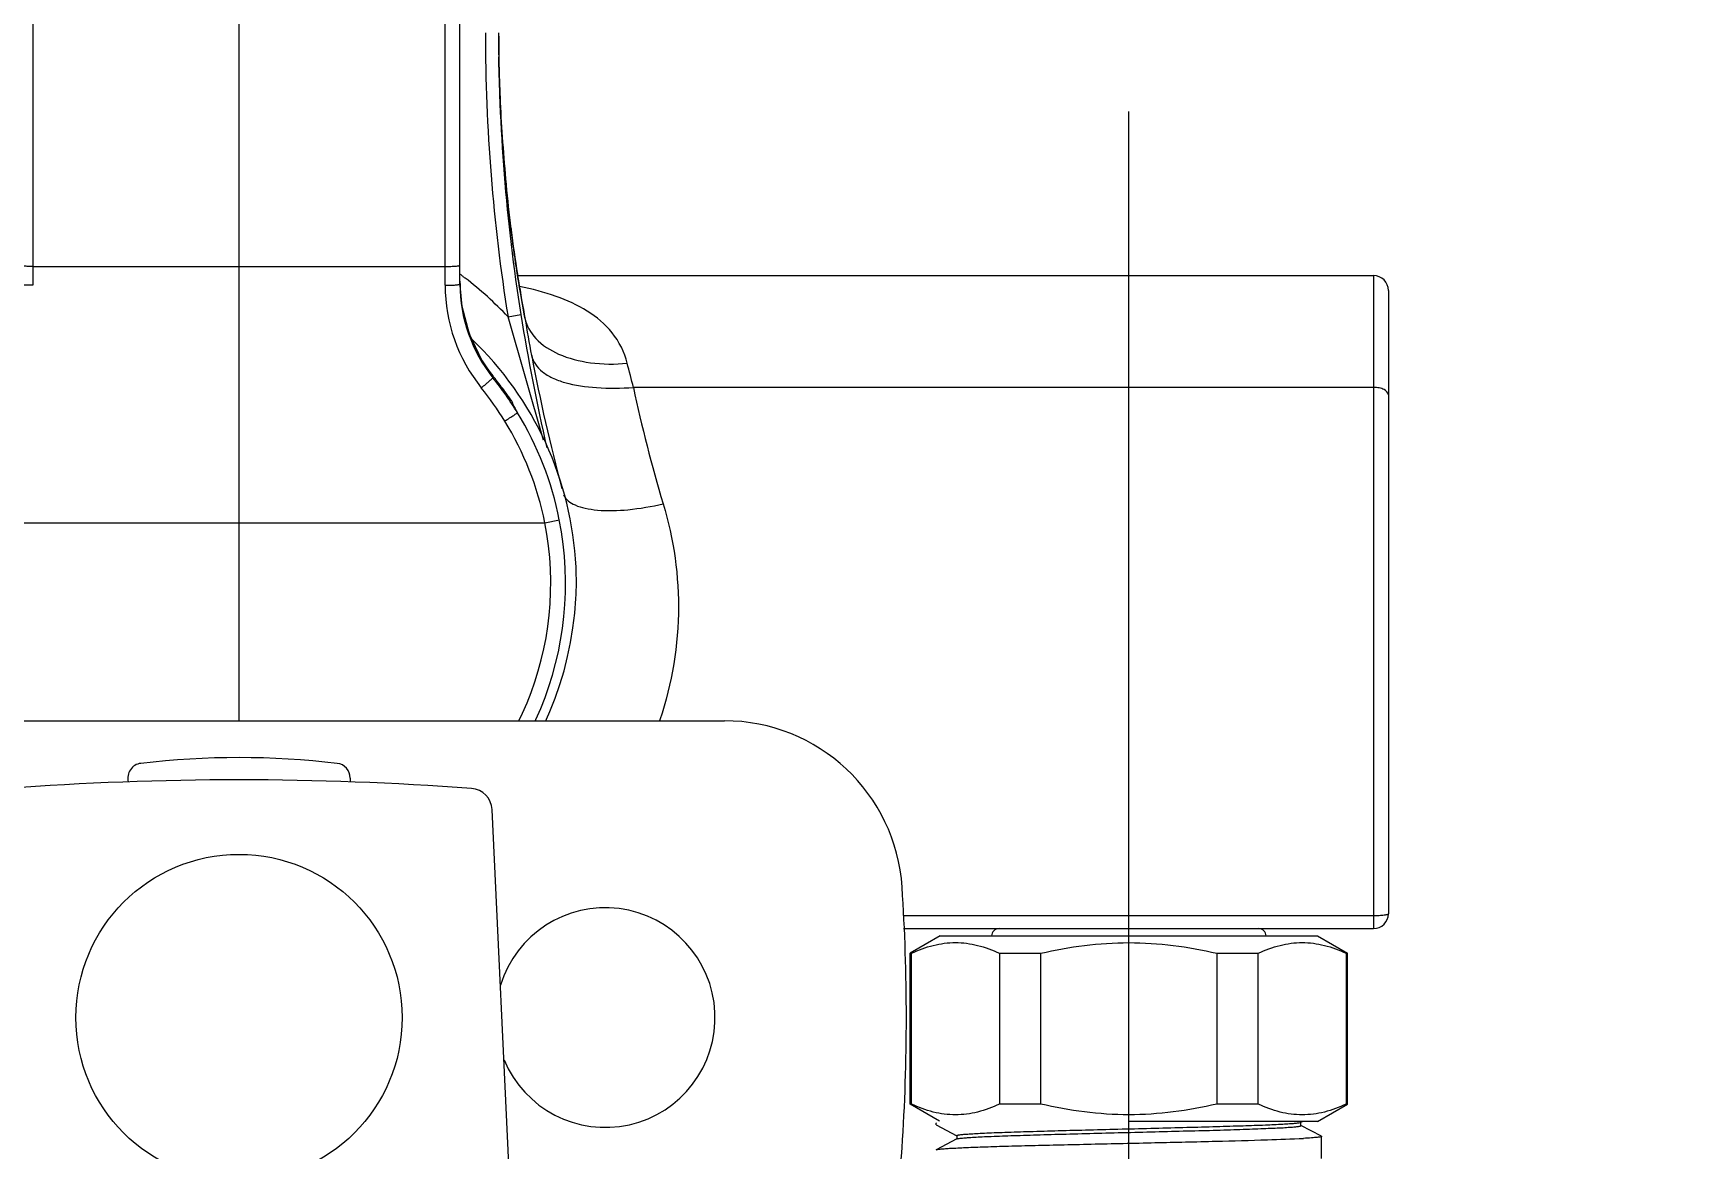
# Model space of a CAD drawing. Header units: millimetres. Extents: x 0 to 1390178, y 0 to 110113.
# Drawn here: x 724448.2 to 724559.3, y 34891.3 to 34966.6 of the extents above; entities that cross this region are included whole.
import ezdxf
from ezdxf.xclip import XClip

# ---------------------------------------------------------------- set-up
doc = ezdxf.new("R2010")
doc.units = ezdxf.units.MM
doc.header["$LTSCALE"] = 100
doc.header["$XCLIPFRAME"] = 0
doc.linetypes.add('X - 단위세대 확장형$0$CENTER', pattern=[65, 60, -2, 1, -2])
for name, color, linetype in [('SYM', 7, 'Continuous'), ('X - 단위세대 확장형$0$0 TILE LINE & HATCH', 8, 'Continuous'), ('X - 단위세대 확장형$0$CENTER', 2, 'X - 단위세대 확장형$0$CENTER'), ('X - 단위세대 확장형$0$DIM', 7, 'Continuous'), ('X - 단위세대 확장형$0$수전', 6, 'Continuous'), ('X - 단위세대 확장형$0$위생기구', 6, 'Continuous')]:
    doc.layers.add(name, color=color, linetype=linetype)

# ---------------------------------------------------------------- blocks, each defined once
blk = doc.blocks.new('X - 단위세대 확장형$0$A$C82f215e7')
blk.add_wipeout([(65, 155.79), (25, 155.79), (25, 153.79), (26.31, 126.29), (12.26, 126.29), (4.06, 123.05), (0.29, 115.07), (0, 106.29), (0.29, 97.5), (4.06, 89.53), (12.26, 86.29), (61.45, 86.29), (62.5, 85.35), (63.35, 84.21), (69.99, 75.74), (78.52, 69.18), (67.99, 53.47), (67.99, 50.03), (67.97, 16.2), (96.22, 0), (124.47, 16.2), (124.47, 51.75), (119.71, 63.29), (149.97, 63.29), (186.25, 106.29), (143.25, 149.29), (100.25, 149.29), (79.44, 143.91), (63.82, 129.14)]).dxf.layer = 'X - 단위세대 확장형$0$0 TILE LINE & HATCH'
at = {"layer": 'X - 단위세대 확장형$0$수전', "color": 6}
for p, q in [((25, 153.79), (27.94, 92.28)), ((37.5, 90.15), (37.5, 90.4)), ((68.74, 86.29), (12.26, 86.29))]:
    blk.add_line(p, q, dxfattribs=at)
blk.add_circle((45, 106.29), 11, dxfattribs=at)
for centre, radius, start, end in [((12.26, 114.29), 12, 90, 176.2428), ((134.08, 106.29), 134.08, 176.2428, 183.7572), ((20.3, 106.29), 7.4, 22.5924, 342.8725), ((12.26, 98.29), 12, 183.7572, 270), ((29.43, 92.35), 1.5, 182.7557, 265.7187), ((45, 300.27), 210, 265.7187, 274.2813), ((38.5, 90.15), 1, 180, 263.2742), ((51.5, 90.15), 1, 276.7258, 14.5299), ((45, 145.27), 56.5, 263.2742, 276.7258)]:
    blk.add_arc(centre, radius, start, end, dxfattribs=at)
blk = doc.blocks.new('X - 단위세대 확장형$0$KBY-030C(TOP)')
blk.add_wipeout([(1008.73, -1662.94), (1013.73, -1662.94), (1020.73, -1682.44), (1020.73, -1682.69), (1021.33, -1682.69), (1022.73, -1681.29), (1022.73, -1681.06), (1048.23, -1681.06), (1048.58, -1681.21), (1048.73, -1681.56), (1048.73, -1705.5), (1049.04, -1705.51), (1049.77, -1706.9), (1050, -1706.9), (1050.73, -1705.5), (1050.86, -1705.51), (1051.23, -1705.77), (1052.4, -1703.75), (1062.56, -1703.75), (1063.73, -1705.77), (1063.73, -1709.25), (1064.08, -1709.4), (1064.23, -1709.75), (1064.23, -1702), (1064.52, -1701.29), (1065.23, -1701), (1107.23, -1701), (1107.94, -1701.29), (1108.23, -1702), (1108.23, -1759.72), (1113.56, -1760.41), (1122.3, -1760.97), (1124.59, -1761), (1194.56, -1761), (1198.53, -1762.23), (1201.11, -1765.48), (1203.54, -1778.5), (1201.12, -1791.51), (1198.53, -1794.77), (1194.56, -1796), (1124.59, -1796), (1114.4, -1796.51), (1108.22, -1797.29), (1108.23, -1855), (1107.94, -1855.71), (1107.23, -1856), (1065.23, -1856), (1064.52, -1855.71), (1064.23, -1855), (1064.23, -1847.25), (1064.08, -1847.61), (1063.73, -1847.75), (1063.73, -1851.23), (1062.56, -1853.25), (1052.4, -1853.25), (1051.23, -1851.23), (1051.23, -1850.2), (1051.18, -1850.1), (1050.95, -1850.1), (1050.21, -1851.5), (1048.73, -1851.5), (1048.73, -1871.49), (1048.23, -1871.99), (1022.73, -1871.99), (1022.73, -1871.76), (1021.33, -1870.36), (1020.73, -1870.36), (1020.73, -1870.61), (1013.73, -1890.11), (1008.73, -1890.11), (1008.73, -1830.11), (1013.73, -1830.11), (1020.73, -1849.61), (1020.73, -1850.27), (1020.96, -1849.86), (1021.33, -1849.86), (1022.73, -1848.46), (1022.73, -1848.23), (1024.7, -1847.83), (1027.61, -1846.66), (1030.29, -1844.94), (1032.36, -1842.78), (1032.77, -1841.95), (1035.12, -1834.47), (1037.86, -1825.9), (1037.86, -1825.63), (1038.21, -1825.65), (1048.73, -1825.65), (1048.73, -1825.5), (1049.31, -1825.5), (1050.05, -1826.92), (1050.3, -1826.92), (1051.01, -1825.5), (1051.25, -1825.74), (1052.4, -1823.75), (1062.56, -1823.75), (1063.73, -1825.77), (1063.73, -1829.25), (1064.08, -1829.4), (1064.23, -1829.75), (1064.23, -1727.25), (1064.08, -1727.61), (1063.73, -1727.75), (1063.73, -1731.23), (1062.56, -1733.25), (1052.4, -1733.25), (1051.23, -1731.23), (1051.23, -1730.73), (1050.9, -1730.09), (1050.67, -1730.1), (1049.95, -1731.49), (1048.73, -1731.5), (1048.73, -1731.39), (1038.15, -1731.35), (1038.06, -1731.4), (1037.81, -1730.89), (1032.87, -1712.27), (1030.88, -1709), (1027.81, -1706.57), (1022.73, -1704.82), (1022.73, -1704.59), (1021.33, -1703.19), (1020.73, -1703.19), (1020.73, -1703.44), (1013.73, -1722.94), (1008.73, -1722.94)]).dxf.layer = 'X - 단위세대 확장형$0$0 TILE LINE & HATCH'
at = {"layer": 'X - 단위세대 확장형$0$CENTER', "color": 1, "linetype": 'X - 단위세대 확장형$0$CENTER'}
for p, q in [((1057.61, -1778.5), (1209.24, -1778.5)), ((1030.06, -1838.5), (1119.3, -1838.5))]:
    blk.add_line(p, q, dxfattribs=at)
at = {"layer": 'X - 단위세대 확장형$0$위생기구', "linetype": 'Continuous'}
for p, q in [((1064.23, -1702), (1064.23, -1855)), ((1091.58, -1757.88), (1091.58, -1799.12)), ((1165.76, -1764.6), (1107.58, -1764.6)), ((1108.85, -1764.6), (1108.85, -1792.4)), ((1065.24, -1775), (1065.41, -1775)), ((1064.31, -1778.5), (1064.23, -1778.5)), ((1064.85, -1778.5), (1064.31, -1778.5)), ((1065.41, -1782), (1065.24, -1782)), ((1107.58, -1792.4), (1165.76, -1792.4)), ((1107.66, -1793.4), (1166.07, -1793.4)), ((1108.06, -1793.74), (1108.09, -1793.71)), ((1101.47, -1795.62), (1101.35, -1795.62)), ((1101.39, -1795.68), (1101.41, -1795.67)), ((1101.41, -1795.67), (1101.47, -1795.62)), ((1065.11, -1796.88), (1064.23, -1796.88)), ((1065.11, -1796.88), (1065.11, -1855)), ((1097.15, -1799.02), (1105.45, -1796.64)), ((1099.76, -1796.89), (1099.64, -1796.93)), ((1099.76, -1796.89), (1099.81, -1796.86)), ((1099.81, -1796.86), (1099.91, -1796.79)), ((1105.45, -1796.64), (1105.61, -1797.51)), ((1110.34, -1796.97), (1110.66, -1796.93)), ((1110.66, -1796.93), (1110.97, -1796.89)), ((1110.97, -1796.89), (1111.28, -1796.85)), ((1111.28, -1796.85), (1111.59, -1796.81)), ((1111.41, -1796.84), (1111.33, -1796.85)), ((1111.59, -1796.81), (1111.89, -1796.78)), ((1111.89, -1796.78), (1112.19, -1796.74)), ((1112.19, -1796.74), (1112.49, -1796.71)), ((1112.49, -1796.71), (1112.79, -1796.67)), ((1112.79, -1796.67), (1113.08, -1796.64)), ((1113.08, -1796.64), (1113.36, -1796.61)), ((1113.36, -1796.61), (1113.65, -1796.58)), ((1113.65, -1796.58), (1113.92, -1796.55)), ((1113.92, -1796.55), (1114.32, -1796.51)), ((1114.32, -1796.51), (1114.67, -1796.48)), ((1114.4, -1796.51), (1114.35, -1796.51)), ((1114.67, -1796.48), (1114.97, -1796.45)), ((1114.97, -1796.45), (1115.34, -1796.42)), ((1115.34, -1796.42), (1115.7, -1796.39)), ((1115.7, -1796.39), (1116.04, -1796.36)), ((1116.04, -1796.36), (1116.37, -1796.33)), ((1116.37, -1796.33), (1116.69, -1796.31)), ((1116.69, -1796.31), (1117.01, -1796.29)), ((1117.01, -1796.29), (1117.31, -1796.27)), ((1117.23, -1796.27), (1117.21, -1796.27)), ((1117.31, -1796.27), (1117.61, -1796.24)), ((1117.61, -1796.24), (1117.98, -1796.22)), ((1117.98, -1796.22), (1118.34, -1796.2)), ((1118.34, -1796.2), (1118.69, -1796.18)), ((1118.69, -1796.18), (1119.03, -1796.16)), ((1119.03, -1796.16), (1119.37, -1796.14)), ((1119.37, -1796.14), (1119.7, -1796.13)), ((1119.7, -1796.13), (1120.02, -1796.11)), ((1120.02, -1796.11), (1120.34, -1796.1)), ((1120.34, -1796.1), (1120.7, -1796.08)), ((1120.7, -1796.08), (1121.06, -1796.07)), ((1121.06, -1796.07), (1121.4, -1796.06)), ((1121.4, -1796.06), (1121.72, -1796.05)), ((1121.72, -1796.05), (1122.07, -1796.04)), ((1122.07, -1796.04), (1122.43, -1796.03)), ((1122.43, -1796.03), (1122.75, -1796.02)), ((1122.75, -1796.02), (1122.97, -1796.02)), ((1124.51, -1796), (1124.37, -1796)), ((1105.38, -1797.78), (1105.52, -1797.75)), ((1105.51, -1797.75), (1105.38, -1797.78)), ((1105.63, -1797.73), (1105.51, -1797.75)), ((1105.52, -1797.75), (1105.91, -1797.68)), ((1105.91, -1797.68), (1106.31, -1797.61)), ((1106.31, -1797.61), (1106.7, -1797.54)), ((1106.7, -1797.54), (1107.09, -1797.47)), ((1107.09, -1797.47), (1107.44, -1797.41)), ((1107.44, -1797.41), (1107.77, -1797.36)), ((1107.77, -1797.36), (1108.11, -1797.3)), ((1108.11, -1797.3), (1108.43, -1797.25)), ((1108.33, -1797.27), (1108.22, -1797.29)), ((1108.23, -1797.28), (1108.23, -1855)), ((1108.43, -1797.25), (1108.76, -1797.2)), ((1108.76, -1797.2), (1109.08, -1797.15)), ((1109.08, -1797.15), (1109.4, -1797.11)), ((1109.4, -1797.11), (1109.71, -1797.06)), ((1109.71, -1797.06), (1110.03, -1797.02)), ((1110.03, -1797.02), (1110.34, -1796.97)), ((1091.58, -1799.12), (1091.77, -1800.1)), ((1100.7, -1855), (1100.7, -1805.1)), ((1051.25, -1825.74), (1052.4, -1823.75)), ((1052.4, -1823.84), (1052.4, -1823.75)), ((1052.4, -1823.75), (1062.56, -1823.75)), ((1052.4, -1823.84), (1062.56, -1823.84)), ((1063.73, -1825.77), (1062.56, -1823.75)), ((1062.56, -1823.75), (1062.56, -1823.84)), ((1049.31, -1825.5), (1049.32, -1825.51)), ((1050.05, -1826.91), (1049.32, -1825.51)), ((1051, -1825.51), (1050.27, -1826.9)), ((1051, -1825.51), (1051.01, -1825.5)), ((1051.01, -1825.5), (1051.12, -1825.5)), ((1051.01, -1825.5), (1051.03, -1825.55)), ((1051.14, -1825.51), (1051.12, -1825.5)), ((1063.73, -1825.77), (1063.73, -1851.23)), ((1050.28, -1826.9), (1050.04, -1826.9)), ((1050.05, -1826.91), (1050.06, -1826.93)), ((1062.56, -1829.78), (1052.4, -1829.78)), ((1052.4, -1832.56), (1052.4, -1829.78)), ((1062.56, -1829.78), (1062.56, -1832.56)), ((1052.4, -1832.56), (1062.56, -1832.56)), ((1051.23, -1851.23), (1051.23, -1838.5)), ((1062.56, -1844.44), (1052.4, -1844.44)), ((1052.4, -1847.22), (1052.4, -1844.44)), ((1062.56, -1844.44), (1062.56, -1847.22)), ((1052.4, -1847.22), (1062.56, -1847.22)), ((1050.23, -1851.49), (1050.95, -1850.1)), ((1050.95, -1850.1), (1051.19, -1850.1)), ((1051.16, -1850.07), (1051.17, -1850.09)), ((1051.17, -1850.09), (1051.23, -1850.2)), ((1051.23, -1851.23), (1052.4, -1853.25)), ((1063.73, -1851.23), (1062.56, -1853.25)), ((1048.73, -1851.5), (1050.22, -1851.5)), ((1050.23, -1851.49), (1050.22, -1851.5)), ((1062.56, -1853.16), (1052.4, -1853.16)), ((1052.4, -1853.25), (1052.4, -1853.16)), ((1052.4, -1853.25), (1062.56, -1853.25)), ((1062.56, -1853.16), (1062.56, -1853.25)), ((1108.23, -1855), (1064.23, -1855)), ((1107.23, -1856), (1065.23, -1856))]:
    blk.add_line(p, q, dxfattribs=at)
blk.add_lwpolyline([(1101.41, -1795.67), (1102.54, -1794.88), (1104.28, -1794.04), (1106.16, -1793.54), (1107.59, -1793.41)], dxfattribs=at)
for centre, radius, start, end in [((1087.48, -1778.5), 22.02, 78.7546, 281.2454), ((1087.48, -1778.5), 21.02, 78.7546, 281.2454), ((1087.46, -1778.53), 22.61, 129.2686, 170.8849), ((1087.42, -1778.51), 22.57, 171.9729, 179.9892), ((1087.33, -1778.49), 22.47, 170.9164, 171.9675), ((1087.42, -1778.5), 22.57, 180.0108, 188.0271), ((1087.48, -1778.5), 22.3, 178.9769, 181.0239), ((1087.32, -1778.51), 22.47, 188.0325, 188.995), ((1087.46, -1778.48), 22.61, 189.0267, 230.7316), ((1107.58, -1803.4), 11, 90.02, 128.8933), ((1107.66, -1803.49), 10.09, 90.0014, 128.7299), ((1107.85, -1803.69), 10.29, 91.4469, 128.335), ((1107.86, -1803.72), 10.32, 91.1114, 91.4916), ((1107.86, -1803.71), 10.31, 90.0003, 91.1116), ((1088.03, -1778.27), 25.31, 322.4079, 322.6719), ((1088.04, -1778.27), 25.31, 322.6719, 323.2089), ((1087.48, -1778.5), 22.75, 272.7928, 316.4659), ((1087.9, -1778.16), 25.49, 313.5231, 322.2974), ((1087.43, -1778.42), 21.09, 301.4343, 308.8973), ((1087.48, -1778.35), 22.15, 301.3113, 308.7648), ((1088.26, -1779.32), 20.98, 308.011, 308.7656), ((1124.6, -1915.84), 120.73, 90.0046, 99.1262), ((1087.5, -1778.71), 20.81, 281.3036, 301.6867), ((1087.64, -1779.47), 21.23, 304.8178, 305.4258), ((1083.13, -1772.62), 29.43, 304.781, 305.1045), ((1124.6, -1916.51), 120.51, 90.004, 99.0671), ((1123.92, -1897.05), 100.99, 97.1644, 98.8832), ((1124.49, -1901.68), 105.66, 95.5035, 97.1113), ((1124.82, -1905.17), 109.16, 93.9985, 95.4788), ((1124.94, -1906.94), 110.94, 92.6024, 93.9848), ((1124.97, -1907.66), 111.66, 91.8302, 92.6041), ((1124.99, -1908.12), 112.12, 91.0328, 91.8303), ((1125.07, -1916.69), 120.68, 90.3323, 90.9968), ((1087.49, -1778.54), 21.98, 281.2459, 301.5446), ((1126.72, -1929.57), 133.74, 99.0842, 103.0032), ((1124.66, -1914.23), 118.04, 99.4039, 100.6529), ((1122.48, -1887.74), 91.57, 98.962, 100.6082), ((1125.63, -1919.47), 123.36, 100.6467, 104.9189), ((1087.59, -1780.82), 20.43, 266.8815, 272.8111), ((1068.88, -1678.73), 130.31, 284.1311, 284.872), ((1120.38, -1898.39), 95.35, 101.9108, 106.7763), ((1063.73, -1829.75), 0.5, 0, 90), ((1063.73, -1847.25), 0.5, 270, 0), ((1065.23, -1855), 1, 180, 270), ((1107.23, -1855), 1, 270, 0)]:
    blk.add_arc(centre, radius, start, end, dxfattribs=at)
for start_param, end_param in [(1.625417, 2.987142), (-2.987142, -1.625417)]:
    blk.add_ellipse((1087.72, -1778.5), major_axis=(22.75, 0), ratio=0.999946, start_param=start_param, end_param=end_param, dxfattribs=at)
for points, knots in [([(1065.11, -1760.13), (1065, -1761.68), (1064.61, -1767.8), (1064.31, -1773.92), (1064.31, -1778.5)], [0, 0, 0, 0, 0.25336, 1, 1, 1, 1]), ([(1107.58, -1764.6), (1107.58, -1764.47), (1107.58, -1764.24), (1107.6, -1763.96), (1107.61, -1763.78), (1107.63, -1763.69), (1107.64, -1763.64), (1107.65, -1763.6), (1107.66, -1763.6)], [0, 0, 0, 0, 0.379095, 0.700895, 0.82458, 0.917211, 0.975457, 1, 1, 1, 1]), ([(1108.85, -1764.6), (1108.85, -1764.47), (1108.85, -1764.24), (1108.87, -1763.96), (1108.88, -1763.78), (1108.9, -1763.69), (1108.91, -1763.63), (1108.93, -1763.6), (1108.93, -1763.6)], [0, 0, 0, 0, 0.378594, 0.699923, 0.823633, 0.916208, 0.974719, 1, 1, 1, 1]), ([(1065.41, -1775), (1065.41, -1775), (1065.41, -1775.04), (1065.41, -1775.08), (1065.41, -1775.17), (1065.4, -1775.28), (1065.38, -1775.43), (1065.36, -1775.68), (1065.32, -1776.06), (1065.28, -1776.58), (1065.24, -1777.18), (1065.22, -1777.83), (1065.21, -1778.27), (1065.21, -1778.5)], [0, 0, 0, 0, 0.005031, 0.019418, 0.043299, 0.076444, 0.118529, 0.169108, 0.293648, 0.445168, 0.617872, 0.805208, 1, 1, 1, 1]), ([(1064.31, -1778.5), (1064.31, -1780.04), (1064.41, -1786.17), (1064.8, -1792.29), (1065.11, -1796.88)], [0, 0, 0, 0, 0.251142, 1, 1, 1, 1]), ([(1065.21, -1778.5), (1065.21, -1778.73), (1065.22, -1779.18), (1065.24, -1779.82), (1065.28, -1780.42), (1065.32, -1780.94), (1065.36, -1781.33), (1065.38, -1781.58), (1065.4, -1781.73), (1065.41, -1781.84), (1065.41, -1781.93), (1065.41, -1781.97), (1065.41, -1782), (1065.41, -1782)], [0, 0, 0, 0, 0.194795, 0.382135, 0.554837, 0.706354, 0.830893, 0.881472, 0.923557, 0.956701, 0.980582, 0.994969, 1, 1, 1, 1]), ([(1107.58, -1792.4), (1107.58, -1792.53), (1107.58, -1792.76), (1107.6, -1793.04), (1107.61, -1793.22), (1107.63, -1793.32), (1107.64, -1793.37), (1107.65, -1793.4), (1107.66, -1793.4)], [0, 0, 0, 0, 0.379095, 0.700895, 0.82458, 0.917211, 0.975456, 1, 1, 1, 1]), ([(1108.85, -1792.4), (1108.85, -1792.53), (1108.85, -1792.76), (1108.87, -1793.04), (1108.88, -1793.22), (1108.9, -1793.32), (1108.91, -1793.37), (1108.93, -1793.4), (1108.93, -1793.4)], [0, 0, 0, 0, 0.378594, 0.699923, 0.823633, 0.916208, 0.974719, 1, 1, 1, 1]), ([(1100.68, -1794.84), (1100.76, -1794.94), (1100.87, -1795.09), (1101.03, -1795.27), (1101.13, -1795.39), (1101.21, -1795.48), (1101.27, -1795.55), (1101.32, -1795.59), (1101.34, -1795.62), (1101.35, -1795.62)], [0, 0, 0, 0, 0.373177, 0.543507, 0.693957, 0.818904, 0.913761, 0.974697, 1, 1, 1, 1]), ([(1092.86, -1807.1), (1090.47, -1807.82), (1085.35, -1808.54), (1077.6, -1807.09), (1070.49, -1803.14), (1066.7, -1799.13), (1065.11, -1796.88)], [0, 0, 0, 0, 0.237523, 0.483157, 0.737259, 1, 1, 1, 1]), ([(1098.44, -1796.42), (1098.5, -1796.53), (1098.6, -1796.69), (1098.73, -1796.89), (1098.81, -1797.02), (1098.88, -1797.12), (1098.93, -1797.2), (1098.97, -1797.24), (1098.98, -1797.27), (1098.99, -1797.27)], [0, 0, 0, 0, 0.376636, 0.547914, 0.698722, 0.823411, 0.917388, 0.976825, 1, 1, 1, 1]), ([(1099.64, -1796.93), (1099.62, -1796.94), (1099.39, -1797.04), (1099.18, -1797.17), (1098.99, -1797.27)], [0, 0, 0, 0, 0.113154, 1, 1, 1, 1]), ([(1100.05, -1796.69), (1100.14, -1796.63), (1100.52, -1796.36), (1100.89, -1796.08), (1101.18, -1795.85)], [0, 0, 0, 0, 0.22307, 1, 1, 1, 1]), ([(1105.38, -1797.78), (1104.87, -1797.88), (1103.82, -1798.49), (1102.8, -1800.12), (1102.26, -1802.27), (1102.24, -1803.85), (1102.33, -1804.68)], [0, 0, 0, 0, 0.191765, 0.4207, 0.694105, 1, 1, 1, 1]), ([(1102.33, -1804.68), (1103.07, -1804.5), (1104.47, -1803.79), (1105.94, -1802), (1106.92, -1799.83), (1107.33, -1798.26), (1107.5, -1797.42)], [0, 0, 0, 0, 0.244901, 0.479942, 0.728236, 1, 1, 1, 1]), ([(1102.84, -1798.23), (1102.64, -1798.27), (1102.22, -1798.46), (1101.71, -1798.96), (1101.3, -1799.65), (1100.87, -1800.86), (1100.62, -1802.71), (1100.64, -1804.27), (1100.7, -1805.1)], [0, 0, 0, 0, 0.082846, 0.172462, 0.27499, 0.393093, 0.674765, 1, 1, 1, 1]), ([(1093.45, -1800.39), (1093.13, -1800.52), (1092.77, -1801.06), (1092.53, -1801.87), (1092.36, -1803.07), (1092.42, -1804.85), (1092.67, -1806.32), (1092.86, -1807.1)], [0, 0, 0, 0, 0.145283, 0.245199, 0.364942, 0.657893, 1, 1, 1, 1]), ([(1052.4, -1829.78), (1052.18, -1829.31), (1051.81, -1828.34), (1051.61, -1826.81), (1051.81, -1825.28), (1052.18, -1824.31), (1052.4, -1823.84)], [0, 0, 0, 0, 0.254927, 0.5, 0.745073, 1, 1, 1, 1]), ([(1062.56, -1823.84), (1062.78, -1824.31), (1063.15, -1825.28), (1063.35, -1826.81), (1063.15, -1828.34), (1062.78, -1829.31), (1062.56, -1829.78)], [0, 0, 0, 0, 0.254927, 0.5, 0.745073, 1, 1, 1, 1]), ([(1049.32, -1825.51), (1049.34, -1825.54), (1049.35, -1825.63), (1049.37, -1825.81), (1049.4, -1826.08), (1049.42, -1826.43), (1049.44, -1826.87), (1049.48, -1827.61), (1049.52, -1828.72), (1049.57, -1830.24), (1049.61, -1831.99), (1049.66, -1833.92), (1049.72, -1836.7), (1049.8, -1840.2), (1049.89, -1844.16), (1049.98, -1847.5), (1050.05, -1849.47), (1050.09, -1850.28)], [0, 0, 0, 0, 0.003797, 0.011133, 0.021997, 0.036327, 0.054025, 0.074975, 0.126026, 0.188076, 0.259414, 0.338071, 0.421875, 0.595591, 0.761506, 0.901421, 1, 1, 1, 1]), ([(1050.06, -1826.93), (1050.07, -1826.97), (1050.09, -1827.09), (1050.12, -1827.33), (1050.14, -1827.66), (1050.17, -1828.1), (1050.2, -1828.63), (1050.24, -1829.52), (1050.28, -1830.82), (1050.34, -1832.59), (1050.39, -1834.57), (1050.45, -1836.7), (1050.5, -1838.89), (1050.56, -1841.07), (1050.61, -1843.16), (1050.66, -1845.07), (1050.71, -1846.52), (1050.75, -1847.55), (1050.78, -1848.2), (1050.8, -1848.76), (1050.83, -1849.22), (1050.86, -1849.59), (1050.88, -1849.83), (1050.9, -1849.97), (1050.92, -1850.04), (1050.93, -1850.08), (1050.94, -1850.1), (1050.95, -1850.1)], [0, 0, 0, 0, 0.005688, 0.015865, 0.030474, 0.049391, 0.072445, 0.099428, 0.164155, 0.241197, 0.327726, 0.42056, 0.516288, 0.611391, 0.702371, 0.785885, 0.858864, 0.890548, 0.918629, 0.94285, 0.96299, 0.978867, 0.990345, 0.994405, 0.997341, 0.999169, 1, 1, 1, 1]), ([(1050.28, -1826.9), (1050.29, -1826.9), (1050.3, -1826.92), (1050.31, -1826.96), (1050.32, -1827.03), (1050.34, -1827.17), (1050.37, -1827.41), (1050.39, -1827.77), (1050.42, -1828.24), (1050.45, -1828.79), (1050.48, -1829.44), (1050.51, -1830.46), (1050.56, -1831.9), (1050.61, -1833.8), (1050.67, -1835.88), (1050.72, -1838.05), (1050.78, -1840.23), (1050.83, -1842.36), (1050.89, -1844.34), (1050.94, -1846.11), (1050.99, -1847.6), (1051.04, -1848.64), (1051.08, -1849.3), (1051.1, -1849.65), (1051.13, -1849.89), (1051.15, -1850.02), (1051.16, -1850.07)], [0, 0, 0, 0, 0.000826, 0.002643, 0.00556, 0.009591, 0.020991, 0.036761, 0.056768, 0.080829, 0.108731, 0.140215, 0.212761, 0.295822, 0.386368, 0.481096, 0.576549, 0.669242, 0.755795, 0.833048, 0.898186, 0.948837, 0.968134, 0.983168, 0.993814, 1, 1, 1, 1]), ([(1051.68, -1838.5), (1051.68, -1837.5), (1051.81, -1835.5), (1052.17, -1833.53), (1052.4, -1832.56)], [0, 0, 0, 0, 0.499962, 1, 1, 1, 1]), ([(1062.56, -1832.56), (1062.79, -1833.53), (1063.15, -1835.5), (1063.28, -1837.5), (1063.28, -1838.5)], [0, 0, 0, 0, 0.500038, 1, 1, 1, 1]), ([(1052.4, -1844.44), (1052.17, -1843.47), (1051.81, -1841.5), (1051.68, -1839.5), (1051.68, -1838.5)], [0, 0, 0, 0, 0.500037, 1, 1, 1, 1]), ([(1063.28, -1838.5), (1063.28, -1839.5), (1063.15, -1841.5), (1062.79, -1843.47), (1062.56, -1844.44)], [0, 0, 0, 0, 0.499963, 1, 1, 1, 1]), ([(1052.4, -1853.16), (1052.18, -1852.69), (1051.81, -1851.72), (1051.61, -1850.19), (1051.81, -1848.66), (1052.18, -1847.7), (1052.4, -1847.22)], [0, 0, 0, 0, 0.254927, 0.5, 0.745073, 1, 1, 1, 1]), ([(1062.56, -1847.22), (1062.78, -1847.7), (1063.15, -1848.66), (1063.35, -1850.19), (1063.15, -1851.72), (1062.78, -1852.69), (1062.56, -1853.16)], [0, 0, 0, 0, 0.254927, 0.5, 0.745073, 1, 1, 1, 1]), ([(1050.22, -1851.5), (1050.21, -1851.5), (1050.19, -1851.47), (1050.18, -1851.41), (1050.17, -1851.31), (1050.15, -1851.18), (1050.14, -1851.01), (1050.11, -1850.71), (1050.1, -1850.46), (1050.09, -1850.28)], [0, 0, 0, 0, 0.020221, 0.068973, 0.148327, 0.258406, 0.399077, 0.570007, 1, 1, 1, 1]), ([(1065.11, -1855), (1065.11, -1855.13), (1065.11, -1855.36), (1065.14, -1855.69), (1065.17, -1855.86), (1065.2, -1856), (1065.23, -1856)], [0, 0, 0, 0, 0.376187, 0.696044, 0.912518, 1, 1, 1, 1]), ([(1100.2, -1856), (1100.35, -1856), (1100.57, -1855.74), (1100.67, -1855.38), (1100.7, -1855.13), (1100.7, -1855)], [0, 0, 0, 0, 0.386642, 0.675314, 1, 1, 1, 1])]:
    blk.add_open_spline(points, degree=3, knots=knots, dxfattribs=at)
at = {"layer": 'X - 단위세대 확장형$0$0 TILE LINE & HATCH', "rotation": 90}
blk.add_blockref('X - 단위세대 확장형$0$A$C82f215e7', (1164.52, -1823.5), dxfattribs=at)
blk = doc.blocks.new('X - 단위세대 확장형$0$KBY-030C평+슬라이드바')
at = {"layer": 'X - 단위세대 확장형$0$DIM'}
blk.add_blockref('X - 단위세대 확장형$0$KBY-030C(TOP)', (8273.86, 15973.24), dxfattribs=at)
blk = doc.blocks.new('X - 단위세대 확장형$0$A$C188F32DF')
at = {"extrusion": (0, 0, -1), "xscale": -1, "zscale": -1, "rotation": 180}
blk.add_blockref('X - 단위세대 확장형$0$KBY-030C평+슬라이드바', (-10267.59, 14609.74), dxfattribs=at)
blk = doc.blocks.new('X - 단위세대 확장형$0$A$C11416124')
at = {"xscale": -1}
blk.add_blockref('X - 단위세대 확장형$0$A$C188F32DF', (4654.41, 1923.79), dxfattribs=at)
blk = doc.blocks.new('X - 단위세대 확장형', base_point=(-475.36, -286.73))
ref = blk.add_blockref('X - 단위세대 확장형$0$A$C11416124', (69373.19, 47073.7), dxfattribs=dict(xscale=-1, rotation=270))
XClip(ref).set_block_clipping_path([(3489.4068502185, 988.9141629766), (6209.4068502223, 9671.3150731697)])

msp = doc.modelspace()

# ---------------------------------------------------------------- block references
at = {"layer": 'SYM'}
ref = msp.add_blockref('X - 단위세대 확장형', (652274.72, -16179.14), dxfattribs=at)
XClip(ref).set_block_clipping_path([(27286.2339647645, 22495.2025850526), (88213.6007378809, 68689.6277392105)])

doc.saveas('drawing.dxf')
